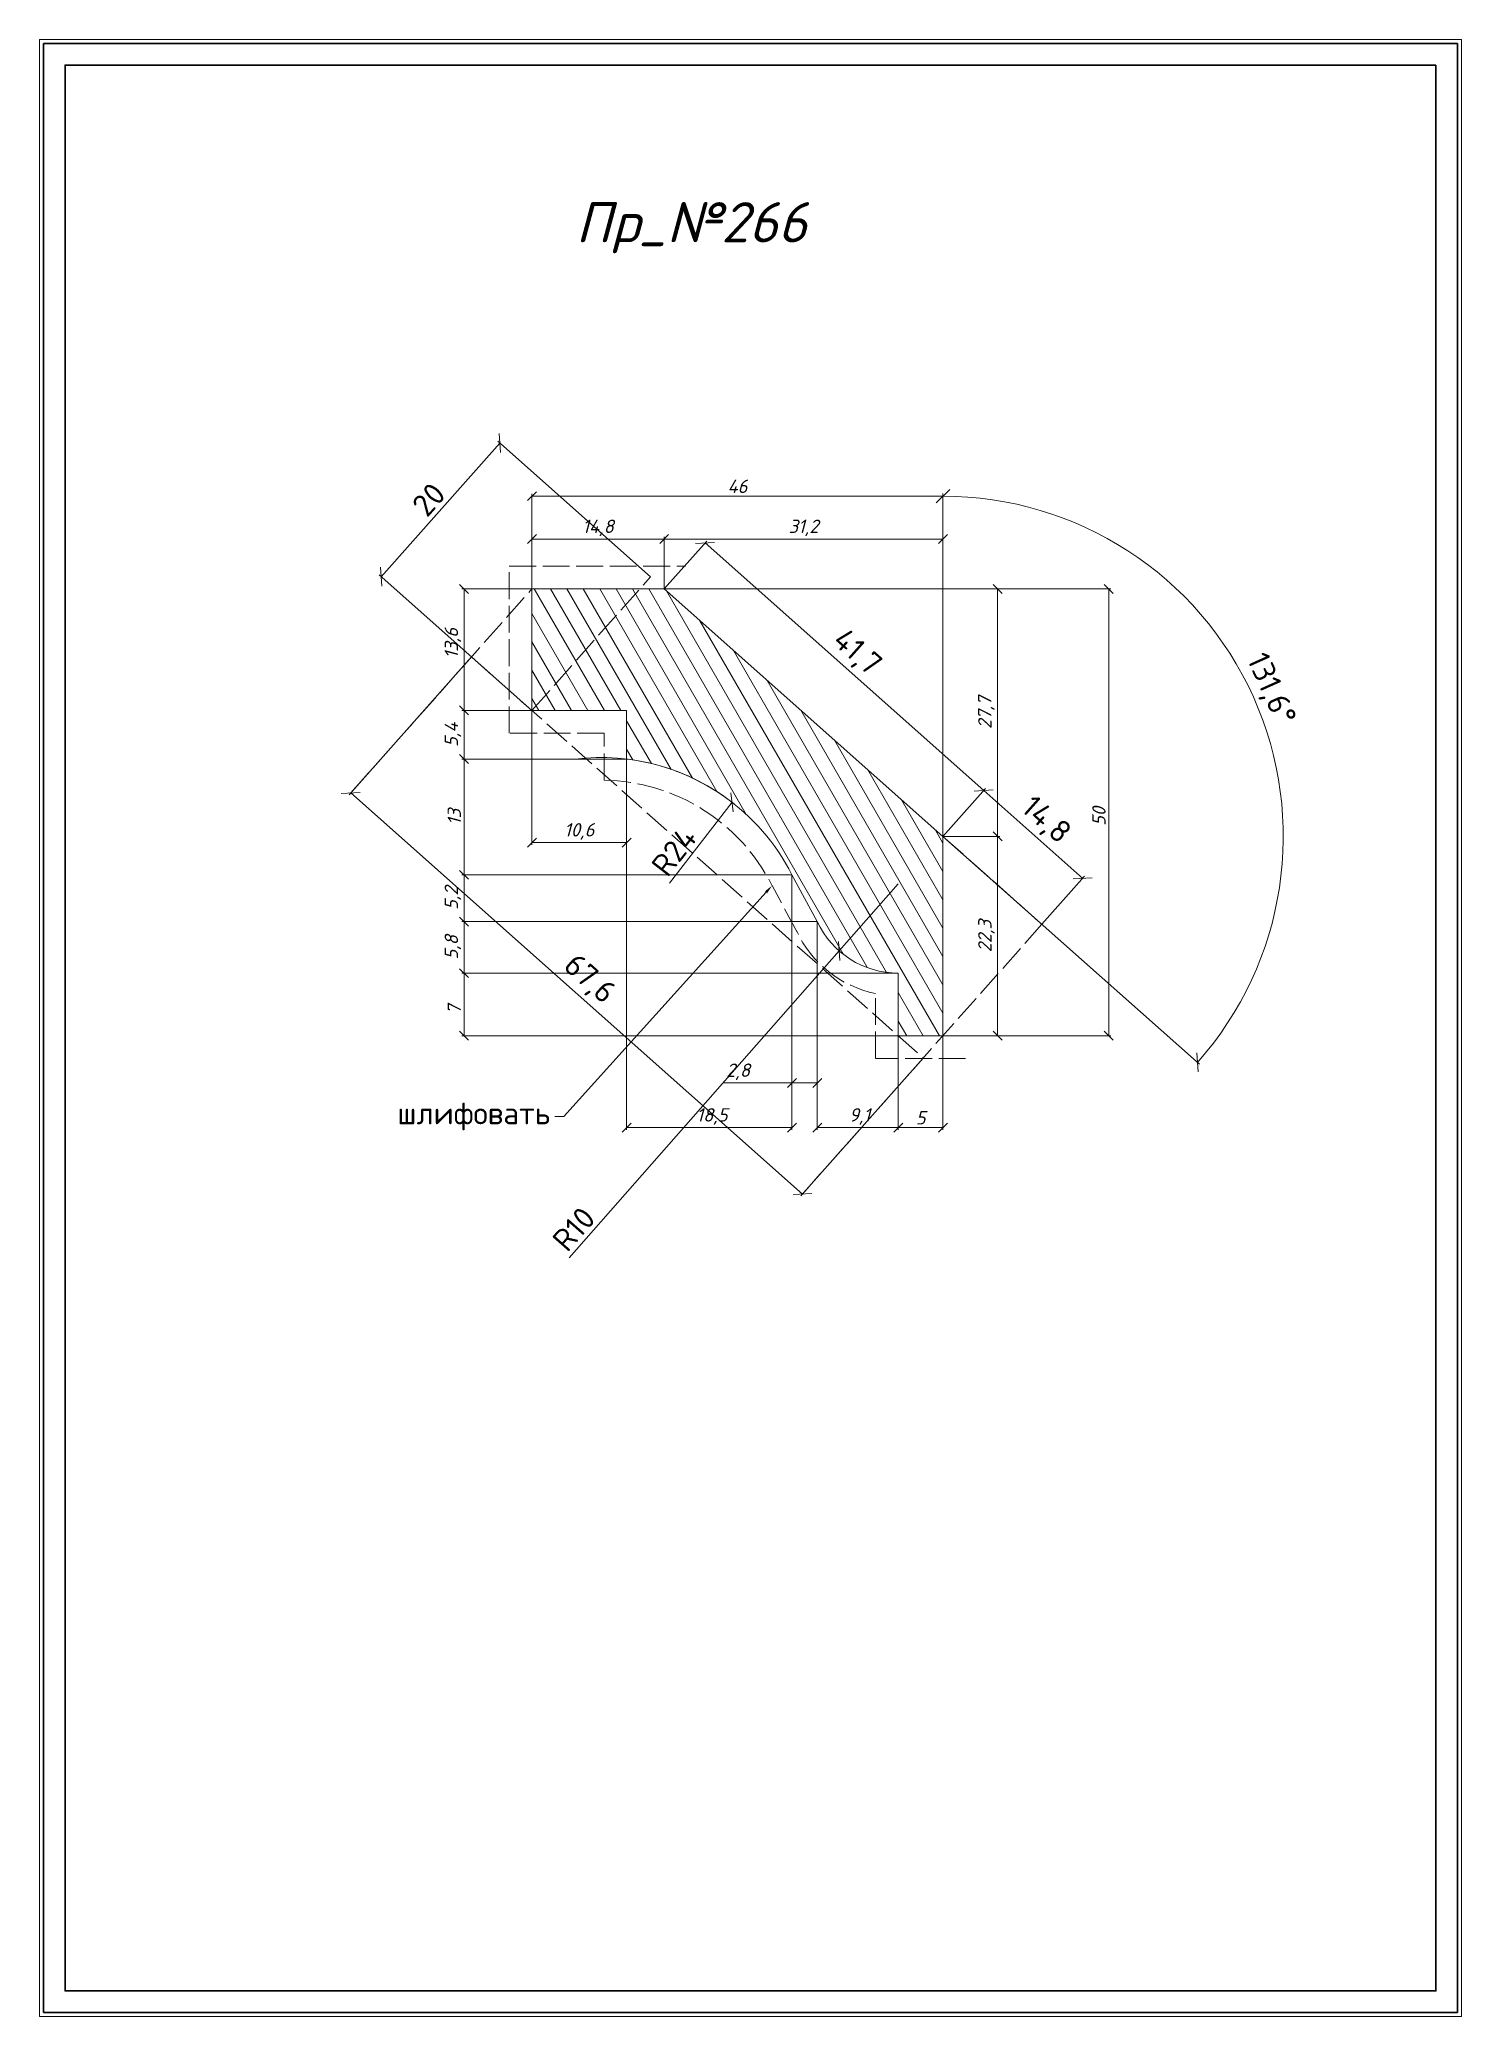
# Model space of a CAD drawing. Header units: millimetres. Extents: x 867 to 1026, y -2360 to -2139.
import ezdxf
from ezdxf import colors
from ezdxf.entities.mleader import LeaderData, LeaderLine
from ezdxf.math import Vec2, Vec3

# ---------------------------------------------------------------- set-up
doc = ezdxf.new("R2010")
doc.units = ezdxf.units.MM
doc.linetypes.add('ACAD_ISO02W100', pattern=[15, 12, -3])
doc.layers.get('0').update_dxf_attribs({"lineweight": 13})
for name, color, linetype, lineweight in [('Пр_№266', 1, 'Continuous', 35), ('служебный слой ЛИНИИ ПУНКТИРНЫЕ', 7, 'ACAD_ISO02W100', 13), ('служебный слой НАДПИСИ', 7, 'Continuous', 13), ('служебный слой РАЗМЕРЫ', 7, 'Continuous', 9), ('служебный слой ШТАМП', 7, 'Continuous', 30), ('служебный слой ШТРИХОВКА', 7, 'Continuous', 5)]:
    doc.layers.add(name, color=color, linetype=linetype, lineweight=lineweight)
doc.styles.add('ЕСКД', font='isocpeur.ttf', dxfattribs={"oblique": 15})
doc.styles.add('ЕСКД профили размеры', font='isocpeur.ttf')
doc.styles.add('ЕСКД профили текст', font='isocpeur.ttf')
doc.dimstyles.new('ЕСКД', dxfattribs={"dimtxt": 3.5, "dimasz": 2.5, "dimexe": 0.25, "dimexo": 0, "dimgap": 0.35, "dimtad": 1, "dimdec": 1, "dimzin": 9, "dimtxsty": 'ЕСКД', "dimblk": 'OBLIQUE', "dimcen": 0, "dimclrd": 256, "dimclre": 256, "dimclrt": 256, "dimadec": 1, "dimazin": 0, "dimtfac": 1, "dimtdec": 1, "dimtmove": 0, "dimatfit": 3, "dimldrblk": 'DOTSMALL', "dimfxl": 1, "dimlwd": -1, "dimlwe": -1, "dimarcsym": 0})
doc.dimstyles.new('ЕСКД профили', dxfattribs={"dimtxt": 1.5, "dimasz": 1, "dimexe": 0.3, "dimexo": 0, "dimgap": 0.35, "dimtad": 1, "dimdec": 1, "dimzin": 9, "dimtxsty": 'ЕСКД профили размеры', "dimblk": 'OBLIQUE', "dimcen": 0, "dimclrd": 256, "dimclre": 256, "dimclrt": 256, "dimadec": 1, "dimazin": 0, "dimtfac": 1, "dimtdec": 1, "dimtmove": 0, "dimatfit": 3, "dimldrblk": 'DOTSMALL', "dimfxl": 1, "dimlwd": -1, "dimlwe": -1, "dimarcsym": 0})
doc.dimstyles.new('ЕСКД профили$4', dxfattribs={"dimtxt": 1.5, "dimasz": 1, "dimexe": 0.3, "dimexo": 0, "dimgap": 0.35, "dimtad": 1, "dimtoh": 1, "dimdec": 1, "dimzin": 9, "dimtxsty": 'ЕСКД профили размеры', "dimblk": 'OBLIQUE', "dimcen": 0, "dimse1": 1, "dimclrd": 256, "dimclre": 256, "dimclrt": 256, "dimadec": 1, "dimazin": 0, "dimtfac": 1, "dimtdec": 1, "dimtofl": 0, "dimtmove": 0, "dimatfit": 3, "dimldrblk": 'DOTSMALL', "dimfxl": 1, "dimlwd": -1, "dimlwe": -1, "dimarcsym": 2})

# ---------------------------------------------------------------- blocks, each defined once
blk = doc.blocks.new('_OBLIQUE')
at = {"color": 0, "linetype": 'ByBlock'}
blk.add_line((-0.5, -0.5), (0.5, 0.5), dxfattribs=at)
blk = doc.blocks.new('*D26')
at = {"layer": 'Defpoints', "color": 0, "transparency": 16777216}
for p in [(936.79, -2200.62), (1006.04, -2226.81), (967.99, -2228.32), (967.99, -2228.32), (967.99, -2250.62)]:
    blk.add_point(p, dxfattribs=at)
at = {"layer": 'служебный слой РАЗМЕРЫ', "transparency": 16777216}
for q in [(967.99, -2189.93), (996.69, -2253.8)]:
    blk.add_line((967.99, -2228.32), q, dxfattribs=at)
blk.add_arc((967.99, -2228.32), 38.08, 318.4017, 90, dxfattribs=at)
at = {"layer": 'служебный слой РАЗМЕРЫ', "transparency": 16777216, "xscale": 1.5, "yscale": 1.5, "zscale": 1.5}
for p, rotation in [((967.99, -2190.23), 179.9999999999995), ((996.47, -2253.6), 228.401657695689)]:
    blk.add_blockref('_OBLIQUE', p, dxfattribs=dict(at, rotation=rotation))
at = {"layer": 'служебный слой РАЗМЕРЫ', "transparency": 16777216, "insert": (1004.55, -2211.89), "char_height": 2.5, "attachment_point": 5, "rotation": 294.2008, "style": 'ЕСКД профили размеры'}
blk.add_mtext('131,6°', dxfattribs=at)
blk = doc.blocks.new('_DotSmall')
at = {"color": 0, "linetype": 'ByBlock', "lineweight": -3, "const_width": 0.5}
blk.add_lwpolyline([(-0.0625, 0, 1), (0.0625, 0, 1)], format="xyb", close=True, dxfattribs=at)
blk = doc.blocks.new('*D25')
at = {"layer": 'Defpoints', "color": 0, "transparency": 16777216}
for p in [(915.23, -2208.23), (965.78, -2253.11), (952.27, -2268.33)]:
    blk.add_point(p, dxfattribs=at)
at = {"layer": 'служебный слой РАЗМЕРЫ', "transparency": 16777216}
for p, q in [((915.23, -2208.23), (901.52, -2223.67)), ((901.72, -2223.45), (952.27, -2268.33)), ((965.78, -2253.11), (952.07, -2268.55))]:
    blk.add_line(p, q, dxfattribs=at)
at = {"layer": 'служебный слой РАЗМЕРЫ', "transparency": 16777216, "xscale": 1.5, "yscale": 1.5, "zscale": 1.5}
for p, rotation in [((901.72, -2223.45), 138.4016576956891), ((952.27, -2268.33), 318.4016576956892)]:
    blk.add_blockref('_OBLIQUE', p, dxfattribs=dict(at, rotation=rotation))
at = {"layer": 'служебный слой РАЗМЕРЫ', "transparency": 16777216, "insert": (928.33, -2244.39), "char_height": 2.5, "attachment_point": 5, "rotation": 318.4017, "style": 'ЕСКД профили размеры'}
blk.add_mtext('67,6', dxfattribs=at)
blk = doc.blocks.new('*D24')
at = {"layer": 'Defpoints', "color": 0, "transparency": 16777216}
for p in [(967.99, -2228.32), (983.63, -2233.01), (979.06, -2238.15)]:
    blk.add_point(p, dxfattribs=at)
at = {"layer": 'служебный слой РАЗМЕРЫ', "transparency": 16777216}
for p, q in [((967.99, -2228.32), (972.75, -2222.95)), ((972.55, -2223.18), (983.63, -2233.01)), ((979.06, -2238.15), (983.83, -2232.78))]:
    blk.add_line(p, q, dxfattribs=at)
at = {"layer": 'служебный слой РАЗМЕРЫ', "transparency": 16777216, "xscale": 1.5, "yscale": 1.5, "zscale": 1.5}
for p, rotation in [((972.55, -2223.18), 138.4016576956896), ((983.63, -2233.01), 318.4016576956896)]:
    blk.add_blockref('_OBLIQUE', p, dxfattribs=dict(at, rotation=rotation))
at = {"layer": 'служебный слой РАЗМЕРЫ', "transparency": 16777216, "insert": (979.42, -2226.6), "char_height": 2.5, "attachment_point": 5, "rotation": 318.4017, "style": 'ЕСКД профили размеры'}
blk.add_mtext('14,8', dxfattribs=at)
blk = doc.blocks.new('*D23')
at = {"layer": 'Defpoints', "color": 0, "transparency": 16777216}
for p in [(936.79, -2200.62), (972.55, -2223.18), (967.99, -2228.32)]:
    blk.add_point(p, dxfattribs=at)
at = {"layer": 'служебный слой РАЗМЕРЫ', "transparency": 16777216}
for p, q in [((936.79, -2200.62), (941.56, -2195.26)), ((941.36, -2195.48), (972.55, -2223.18)), ((967.99, -2228.32), (972.75, -2222.95))]:
    blk.add_line(p, q, dxfattribs=at)
at = {"layer": 'служебный слой РАЗМЕРЫ', "transparency": 16777216, "xscale": 1.5, "yscale": 1.5, "zscale": 1.5}
for p, rotation in [((941.36, -2195.48), 138.4016576956892), ((972.55, -2223.18), 318.4016576956892)]:
    blk.add_blockref('_OBLIQUE', p, dxfattribs=dict(at, rotation=rotation))
at = {"layer": 'служебный слой РАЗМЕРЫ', "transparency": 16777216, "insert": (958.28, -2207.83), "char_height": 2.5, "attachment_point": 5, "rotation": 318.4017, "style": 'ЕСКД профили размеры'}
blk.add_mtext('41,7', dxfattribs=at)
blk = doc.blocks.new('*D22')
at = {"layer": 'Defpoints', "color": 0, "transparency": 16777216}
for p in [(936.79, -2200.62), (974.1, -2200.62), (967.99, -2228.32)]:
    blk.add_point(p, dxfattribs=at)
at = {"layer": 'служебный слой РАЗМЕРЫ', "transparency": 16777216}
for p, q in [((936.79, -2200.62), (974.35, -2200.62)), ((974.1, -2228.32), (974.1, -2200.62)), ((967.99, -2228.32), (974.35, -2228.32))]:
    blk.add_line(p, q, dxfattribs=at)
for p, rotation in [((974.1, -2200.62), 90), ((974.1, -2228.32), 270)]:
    blk.add_blockref('_OBLIQUE', p, dxfattribs=dict(at, rotation=rotation))
at = {"layer": 'служебный слой РАЗМЕРЫ', "transparency": 16777216, "insert": (972.85, -2214.47), "char_height": 1.5, "attachment_point": 5, "rotation": 90, "style": 'ЕСКД'}
blk.add_mtext('27,7', dxfattribs=at)
blk = doc.blocks.new('*D21')
at = {"layer": 'Defpoints', "color": 0, "transparency": 16777216}
for p in [(967.99, -2195.04), (936.79, -2200.62), (967.99, -2228.32)]:
    blk.add_point(p, dxfattribs=at)
at = {"layer": 'служебный слой РАЗМЕРЫ', "transparency": 16777216}
for p, q in [((936.79, -2200.62), (936.79, -2194.79)), ((936.79, -2195.04), (967.99, -2195.04)), ((967.99, -2228.32), (967.99, -2194.79))]:
    blk.add_line(p, q, dxfattribs=at)
at = {"layer": 'служебный слой РАЗМЕРЫ', "transparency": 16777216, "rotation": 180}
blk.add_blockref('_OBLIQUE', (936.79, -2195.04), dxfattribs=at)
at = {"layer": 'служебный слой РАЗМЕРЫ', "transparency": 16777216}
blk.add_blockref('_OBLIQUE', (967.99, -2195.04), dxfattribs=at)
at = {"layer": 'служебный слой РАЗМЕРЫ', "transparency": 16777216, "insert": (952.39, -2193.79), "char_height": 1.5, "attachment_point": 5, "style": 'ЕСКД'}
blk.add_mtext('31,2', dxfattribs=at)
blk = doc.blocks.new('*D20')
at = {"layer": 'Defpoints', "color": 0, "transparency": 16777216}
for p in [(967.99, -2228.32), (974.1, -2228.32), (967.99, -2250.62)]:
    blk.add_point(p, dxfattribs=at)
at = {"layer": 'служебный слой РАЗМЕРЫ', "transparency": 16777216}
for p, q in [((967.99, -2228.32), (974.35, -2228.32)), ((974.1, -2250.62), (974.1, -2228.32)), ((967.99, -2250.62), (974.35, -2250.62))]:
    blk.add_line(p, q, dxfattribs=at)
for p, rotation in [((974.1, -2228.32), 90), ((974.1, -2250.62), 270)]:
    blk.add_blockref('_OBLIQUE', p, dxfattribs=dict(at, rotation=rotation))
at = {"layer": 'служебный слой РАЗМЕРЫ', "transparency": 16777216, "insert": (972.85, -2239.47), "char_height": 1.5, "attachment_point": 5, "rotation": 90, "style": 'ЕСКД'}
blk.add_mtext('22,3', dxfattribs=at)
blk = doc.blocks.new('*D19')
at = {"layer": 'Defpoints', "color": 0, "transparency": 16777216}
for p in [(936.79, -2195.04), (921.99, -2200.62), (936.79, -2200.62)]:
    blk.add_point(p, dxfattribs=at)
at = {"layer": 'служебный слой РАЗМЕРЫ', "transparency": 16777216}
for p, q in [((921.99, -2200.62), (921.99, -2194.79)), ((921.99, -2195.04), (936.79, -2195.04)), ((936.79, -2200.62), (936.79, -2194.79))]:
    blk.add_line(p, q, dxfattribs=at)
at = {"layer": 'служебный слой РАЗМЕРЫ', "transparency": 16777216, "rotation": 180}
blk.add_blockref('_OBLIQUE', (921.99, -2195.04), dxfattribs=at)
at = {"layer": 'служебный слой РАЗМЕРЫ', "transparency": 16777216}
blk.add_blockref('_OBLIQUE', (936.79, -2195.04), dxfattribs=at)
at = {"layer": 'служебный слой РАЗМЕРЫ', "transparency": 16777216, "insert": (929.39, -2193.79), "char_height": 1.5, "attachment_point": 5, "style": 'ЕСКД'}
blk.add_mtext('14,8', dxfattribs=at)
blk = doc.blocks.new('*D18')
at = {"layer": 'Defpoints', "color": 0, "transparency": 16777216}
for p in [(918.4, -2184.3), (935.26, -2199.27), (921.99, -2214.22)]:
    blk.add_point(p, dxfattribs=at)
at = {"layer": 'служебный слой РАЗМЕРЫ', "transparency": 16777216}
for p, q in [((905.12, -2199.25), (918.4, -2184.3)), ((935.26, -2199.27), (918.17, -2184.1)), ((921.99, -2214.22), (904.9, -2199.05))]:
    blk.add_line(p, q, dxfattribs=at)
at = {"layer": 'служебный слой РАЗМЕРЫ', "transparency": 16777216, "xscale": 1.5, "yscale": 1.5, "zscale": 1.5}
for p, rotation in [((918.4, -2184.3), 48.40165769568927), ((905.12, -2199.25), 228.4016576956893)]:
    blk.add_blockref('_OBLIQUE', p, dxfattribs=dict(at, rotation=rotation))
at = {"layer": 'служебный слой РАЗМЕРЫ', "transparency": 16777216, "insert": (910.45, -2190.61), "char_height": 2.5, "attachment_point": 5, "rotation": 48.4017, "style": 'ЕСКД профили размеры'}
blk.add_mtext('20', dxfattribs=at)
blk = doc.blocks.new('*D17')
at = {"layer": 'Defpoints', "color": 0, "transparency": 16777216}
for p in [(962.99, -2233.62), (956.38, -2241.13)]:
    blk.add_point(p, dxfattribs=at)
at = {"layer": 'служебный слой РАЗМЕРЫ', "transparency": 16777216}
for p in [(962.99, -2233.62), (926.17, -2275.47)]:
    blk.add_line(p, (956.38, -2241.13), dxfattribs=at)
at = {"layer": 'служебный слой РАЗМЕРЫ', "transparency": 16777216, "xscale": 1.5, "yscale": 1.5, "zscale": 1.5, "rotation": 48.65999287607335}
blk.add_blockref('_OBLIQUE', (956.38, -2241.13), dxfattribs=at)
at = {"layer": 'служебный слой РАЗМЕРЫ', "transparency": 16777216, "insert": (926.68, -2272.25), "char_height": 2.5, "attachment_point": 5, "rotation": 48.66, "style": 'ЕСКД профили размеры'}
blk.add_mtext('R10', dxfattribs=at)
blk = doc.blocks.new('*D16')
at = {"layer": 'Defpoints', "color": 0, "transparency": 16777216}
for p in [(944.38, -2224.5), (929.7, -2243.48)]:
    blk.add_point(p, dxfattribs=at)
at = {"layer": 'служебный слой РАЗМЕРЫ', "transparency": 16777216}
blk.add_line((937.37, -2233.56), (944.38, -2224.5), dxfattribs=at)
blk.add_arc((929.7, -2243.48), 24, 51.5709, 96.9362, dxfattribs=at)
at = {"layer": 'служебный слой РАЗМЕРЫ', "transparency": 16777216, "xscale": 1.5, "yscale": 1.5, "zscale": 1.5, "rotation": 52.28709653141975}
blk.add_blockref('_OBLIQUE', (944.38, -2224.5), dxfattribs=at)
at = {"layer": 'служебный слой РАЗМЕРЫ', "transparency": 16777216, "insert": (937.9, -2230.01), "char_height": 2.5, "attachment_point": 5, "rotation": 52.2871, "style": 'ЕСКД профили размеры'}
blk.add_mtext('R24', dxfattribs=at)
blk = doc.blocks.new('*D15')
at = {"layer": 'Defpoints', "color": 0, "transparency": 16777216}
for p in [(936.79, -2200.62), (986.54, -2200.62), (967.99, -2250.62)]:
    blk.add_point(p, dxfattribs=at)
at = {"layer": 'служебный слой РАЗМЕРЫ', "transparency": 16777216}
for p, q in [((936.79, -2200.62), (986.79, -2200.62)), ((986.54, -2250.62), (986.54, -2200.62)), ((967.99, -2250.62), (986.79, -2250.62))]:
    blk.add_line(p, q, dxfattribs=at)
for p, rotation in [((986.54, -2200.62), 90), ((986.54, -2250.62), 270)]:
    blk.add_blockref('_OBLIQUE', p, dxfattribs=dict(at, rotation=rotation))
at = {"layer": 'служебный слой РАЗМЕРЫ', "transparency": 16777216, "insert": (985.44, -2226.08), "char_height": 1.5, "attachment_point": 5, "rotation": 90, "style": 'ЕСКД'}
blk.add_mtext('50', dxfattribs=at)
blk = doc.blocks.new('*D14')
at = {"layer": 'Defpoints', "color": 0, "transparency": 16777216}
for p in [(962.99, -2250.62), (967.99, -2250.62), (967.99, -2260.9)]:
    blk.add_point(p, dxfattribs=at)
at = {"layer": 'служебный слой РАЗМЕРЫ', "transparency": 16777216}
for p, q in [((962.99, -2250.62), (962.99, -2261.15)), ((967.99, -2250.62), (967.99, -2261.15)), ((962.99, -2260.9), (967.99, -2260.9))]:
    blk.add_line(p, q, dxfattribs=at)
at = {"layer": 'служебный слой РАЗМЕРЫ', "transparency": 16777216, "rotation": 180}
blk.add_blockref('_OBLIQUE', (962.99, -2260.9), dxfattribs=at)
at = {"layer": 'служебный слой РАЗМЕРЫ', "transparency": 16777216}
blk.add_blockref('_OBLIQUE', (967.99, -2260.9), dxfattribs=at)
at = {"layer": 'служебный слой РАЗМЕРЫ', "transparency": 16777216, "insert": (965.49, -2259.8), "char_height": 1.5, "attachment_point": 5, "style": 'ЕСКД'}
blk.add_mtext('5', dxfattribs=at)
blk = doc.blocks.new('*D13')
at = {"layer": 'Defpoints', "color": 0, "transparency": 16777216}
for p in [(914.4, -2237.84), (953.92, -2237.84), (962.99, -2243.62)]:
    blk.add_point(p, dxfattribs=at)
at = {"layer": 'служебный слой РАЗМЕРЫ', "transparency": 16777216}
for p, q in [((953.92, -2237.84), (914.15, -2237.84)), ((914.4, -2243.62), (914.4, -2237.84)), ((962.99, -2243.62), (914.15, -2243.62))]:
    blk.add_line(p, q, dxfattribs=at)
for p, rotation in [((914.4, -2237.84), 90), ((914.4, -2243.62), 270)]:
    blk.add_blockref('_OBLIQUE', p, dxfattribs=dict(at, rotation=rotation))
at = {"layer": 'служебный слой РАЗМЕРЫ', "transparency": 16777216, "insert": (913.15, -2240.73), "char_height": 1.5, "attachment_point": 5, "rotation": 90, "style": 'ЕСКД'}
blk.add_mtext('5,8', dxfattribs=at)
blk = doc.blocks.new('*D12')
at = {"layer": 'Defpoints', "color": 0, "transparency": 16777216}
for p in [(914.4, -2243.62), (962.99, -2243.62), (962.99, -2250.62)]:
    blk.add_point(p, dxfattribs=at)
at = {"layer": 'служебный слой РАЗМЕРЫ', "transparency": 16777216}
for p, q in [((962.99, -2243.62), (914.15, -2243.62)), ((914.4, -2250.62), (914.4, -2243.62)), ((962.99, -2250.62), (914.15, -2250.62))]:
    blk.add_line(p, q, dxfattribs=at)
for p, rotation in [((914.4, -2243.62), 90), ((914.4, -2250.62), 270)]:
    blk.add_blockref('_OBLIQUE', p, dxfattribs=dict(at, rotation=rotation))
at = {"layer": 'служебный слой РАЗМЕРЫ', "transparency": 16777216, "insert": (913.3, -2247.69), "char_height": 1.5, "attachment_point": 5, "rotation": 90, "style": 'ЕСКД'}
blk.add_mtext('7', dxfattribs=at)
blk = doc.blocks.new('*D11')
at = {"layer": 'Defpoints', "color": 0, "transparency": 16777216}
for p in [(953.92, -2237.84), (962.99, -2250.62), (962.99, -2260.9)]:
    blk.add_point(p, dxfattribs=at)
at = {"layer": 'служебный слой РАЗМЕРЫ', "transparency": 16777216}
for p, q in [((953.92, -2237.84), (953.92, -2261.15)), ((962.99, -2250.62), (962.99, -2261.15)), ((953.92, -2260.9), (962.99, -2260.9))]:
    blk.add_line(p, q, dxfattribs=at)
at = {"layer": 'служебный слой РАЗМЕРЫ', "transparency": 16777216, "rotation": 180}
blk.add_blockref('_OBLIQUE', (953.92, -2260.9), dxfattribs=at)
at = {"layer": 'служебный слой РАЗМЕРЫ', "transparency": 16777216}
blk.add_blockref('_OBLIQUE', (962.99, -2260.9), dxfattribs=at)
at = {"layer": 'служебный слой РАЗМЕРЫ', "transparency": 16777216, "insert": (958.67, -2259.65), "char_height": 1.5, "attachment_point": 5, "style": 'ЕСКД'}
blk.add_mtext('9,1', dxfattribs=at)
blk = doc.blocks.new('*D10')
at = {"layer": 'Defpoints', "color": 0, "transparency": 16777216}
for p in [(914.4, -2219.66), (932.59, -2219.66), (951.09, -2232.61)]:
    blk.add_point(p, dxfattribs=at)
at = {"layer": 'служебный слой РАЗМЕРЫ', "transparency": 16777216}
for p, q in [((932.59, -2219.66), (914.15, -2219.66)), ((914.4, -2232.61), (914.4, -2219.66)), ((951.09, -2232.61), (914.15, -2232.61))]:
    blk.add_line(p, q, dxfattribs=at)
for p, rotation in [((914.4, -2219.66), 90), ((914.4, -2232.61), 270)]:
    blk.add_blockref('_OBLIQUE', p, dxfattribs=dict(at, rotation=rotation))
at = {"layer": 'служебный слой РАЗМЕРЫ', "transparency": 16777216, "insert": (913.3, -2226.14), "char_height": 1.5, "attachment_point": 5, "rotation": 90, "style": 'ЕСКД'}
blk.add_mtext('13', dxfattribs=at)
blk = doc.blocks.new('*D9')
at = {"layer": 'Defpoints', "color": 0, "transparency": 16777216}
for p in [(914.4, -2232.61), (951.09, -2232.61), (953.92, -2237.84)]:
    blk.add_point(p, dxfattribs=at)
at = {"layer": 'служебный слой РАЗМЕРЫ', "transparency": 16777216}
for p, q in [((951.09, -2232.61), (914.15, -2232.61)), ((914.4, -2237.84), (914.4, -2232.61)), ((953.92, -2237.84), (914.15, -2237.84))]:
    blk.add_line(p, q, dxfattribs=at)
for p, rotation in [((914.4, -2232.61), 90), ((914.4, -2237.84), 270)]:
    blk.add_blockref('_OBLIQUE', p, dxfattribs=dict(at, rotation=rotation))
at = {"layer": 'служебный слой РАЗМЕРЫ', "transparency": 16777216, "insert": (913.15, -2235.23), "char_height": 1.5, "attachment_point": 5, "rotation": 90, "style": 'ЕСКД'}
blk.add_mtext('5,2', dxfattribs=at)
blk = doc.blocks.new('*D8')
at = {"layer": 'Defpoints', "color": 0, "transparency": 16777216}
for p in [(951.09, -2232.61), (953.92, -2237.84), (951.09, -2255.9)]:
    blk.add_point(p, dxfattribs=at)
at = {"layer": 'служебный слой РАЗМЕРЫ', "transparency": 16777216}
for p, q in [((951.09, -2232.61), (951.09, -2256.15)), ((953.92, -2237.84), (953.92, -2256.15)), ((951.09, -2255.9), (943.35, -2255.9)), ((953.92, -2255.9), (951.09, -2255.9))]:
    blk.add_line(p, q, dxfattribs=at)
at = {"layer": 'служебный слой РАЗМЕРЫ', "transparency": 16777216, "rotation": 180}
blk.add_blockref('_OBLIQUE', (951.09, -2255.9), dxfattribs=at)
at = {"layer": 'служебный слой РАЗМЕРЫ', "transparency": 16777216}
blk.add_blockref('_OBLIQUE', (953.92, -2255.9), dxfattribs=at)
at = {"layer": 'служебный слой РАЗМЕРЫ', "transparency": 16777216, "insert": (945.06, -2254.65), "char_height": 1.5, "attachment_point": 5, "style": 'ЕСКД'}
blk.add_mtext('2,8', dxfattribs=at)
blk = doc.blocks.new('*D7')
at = {"layer": 'Defpoints', "color": 0, "transparency": 16777216}
for p in [(932.59, -2219.66), (951.09, -2232.61), (951.09, -2260.9)]:
    blk.add_point(p, dxfattribs=at)
at = {"layer": 'служебный слой РАЗМЕРЫ', "transparency": 16777216}
for p, q in [((932.59, -2219.66), (932.59, -2261.15)), ((951.09, -2232.61), (951.09, -2261.15)), ((932.59, -2260.9), (951.09, -2260.9))]:
    blk.add_line(p, q, dxfattribs=at)
at = {"layer": 'служебный слой РАЗМЕРЫ', "transparency": 16777216, "rotation": 180}
blk.add_blockref('_OBLIQUE', (932.59, -2260.9), dxfattribs=at)
at = {"layer": 'служебный слой РАЗМЕРЫ', "transparency": 16777216}
blk.add_blockref('_OBLIQUE', (951.09, -2260.9), dxfattribs=at)
at = {"layer": 'служебный слой РАЗМЕРЫ', "transparency": 16777216, "insert": (942.14, -2259.65), "char_height": 1.5, "attachment_point": 5, "style": 'ЕСКД'}
blk.add_mtext('18,5', dxfattribs=at)
blk = doc.blocks.new('*D6')
at = {"layer": 'Defpoints', "color": 0, "transparency": 16777216}
for p in [(914.4, -2214.22), (921.99, -2214.22), (932.59, -2219.66)]:
    blk.add_point(p, dxfattribs=at)
at = {"layer": 'служебный слой РАЗМЕРЫ', "transparency": 16777216}
for p, q in [((921.99, -2214.22), (914.15, -2214.22)), ((914.4, -2219.66), (914.4, -2214.22)), ((932.59, -2219.66), (914.15, -2219.66))]:
    blk.add_line(p, q, dxfattribs=at)
for p, rotation in [((914.4, -2214.22), 90), ((914.4, -2219.66), 270)]:
    blk.add_blockref('_OBLIQUE', p, dxfattribs=dict(at, rotation=rotation))
at = {"layer": 'служебный слой РАЗМЕРЫ', "transparency": 16777216, "insert": (913.15, -2216.94), "char_height": 1.5, "attachment_point": 5, "rotation": 90, "style": 'ЕСКД'}
blk.add_mtext('5,4', dxfattribs=at)
blk = doc.blocks.new('*D5')
at = {"layer": 'Defpoints', "color": 0, "transparency": 16777216}
for p in [(921.99, -2214.22), (932.59, -2219.66), (932.59, -2229)]:
    blk.add_point(p, dxfattribs=at)
at = {"layer": 'служебный слой РАЗМЕРЫ', "transparency": 16777216}
for p, q in [((921.99, -2214.22), (921.99, -2229.25)), ((932.59, -2219.66), (932.59, -2229.25)), ((921.99, -2229), (932.59, -2229))]:
    blk.add_line(p, q, dxfattribs=at)
at = {"layer": 'служебный слой РАЗМЕРЫ', "transparency": 16777216, "rotation": 180}
blk.add_blockref('_OBLIQUE', (921.99, -2229), dxfattribs=at)
at = {"layer": 'служебный слой РАЗМЕРЫ', "transparency": 16777216}
blk.add_blockref('_OBLIQUE', (932.59, -2229), dxfattribs=at)
at = {"layer": 'служебный слой РАЗМЕРЫ', "transparency": 16777216, "insert": (927.29, -2227.75), "char_height": 1.5, "attachment_point": 5, "style": 'ЕСКД'}
blk.add_mtext('10,6', dxfattribs=at)
blk = doc.blocks.new('*D4')
at = {"layer": 'Defpoints', "color": 0, "transparency": 16777216}
for p in [(921.99, -2200.62), (914.4, -2214.22), (921.99, -2214.22)]:
    blk.add_point(p, dxfattribs=at)
at = {"layer": 'служебный слой РАЗМЕРЫ', "transparency": 16777216}
for p, q in [((921.99, -2200.62), (914.15, -2200.62)), ((914.4, -2200.62), (914.4, -2214.22)), ((921.99, -2214.22), (914.15, -2214.22))]:
    blk.add_line(p, q, dxfattribs=at)
for p, rotation in [((914.4, -2200.62), 90), ((914.4, -2214.22), 270)]:
    blk.add_blockref('_OBLIQUE', p, dxfattribs=dict(at, rotation=rotation))
at = {"layer": 'служебный слой РАЗМЕРЫ', "transparency": 16777216, "insert": (913.15, -2206.7), "char_height": 1.5, "attachment_point": 5, "rotation": 90, "style": 'ЕСКД'}
blk.add_mtext('13,6', dxfattribs=at)
blk = doc.blocks.new('*D3')
at = {"layer": 'Defpoints', "color": 0, "transparency": 16777216}
for p in [(921.99, -2190.24), (921.99, -2200.62), (967.99, -2228.32)]:
    blk.add_point(p, dxfattribs=at)
at = {"layer": 'служебный слой РАЗМЕРЫ', "transparency": 16777216}
for p, q in [((921.99, -2200.62), (921.99, -2189.99)), ((967.99, -2228.32), (967.99, -2189.99)), ((967.99, -2190.24), (921.99, -2190.24))]:
    blk.add_line(p, q, dxfattribs=at)
at = {"layer": 'служебный слой РАЗМЕРЫ', "transparency": 16777216, "rotation": 180}
blk.add_blockref('_OBLIQUE', (921.99, -2190.24), dxfattribs=at)
at = {"layer": 'служебный слой РАЗМЕРЫ', "transparency": 16777216}
blk.add_blockref('_OBLIQUE', (967.99, -2190.24), dxfattribs=at)
at = {"layer": 'служебный слой РАЗМЕРЫ', "transparency": 16777216, "insert": (944.99, -2189.14), "char_height": 1.5, "attachment_point": 5, "style": 'ЕСКД'}
blk.add_mtext('46', dxfattribs=at)

msp = doc.modelspace()

# ---------------------------------------------------------------- hatches: boundary and pattern name
at = {"layer": 'служебный слой ШТРИХОВКА'}
h = msp.add_hatch(dxfattribs=at)
h.set_pattern_fill('ANSI31', color=256, scale=0.5, angle=75, style=0)
h.paths.add_polyline_path([(936.79, -2200.62), (921.99, -2200.62), (921.99, -2214.22), (932.59, -2214.22), (932.59, -2219.66, -0.249912), (951.09, -2232.61), (953.92, -2237.84, 0.291817), (962.99, -2243.62), (962.99, -2250.62), (967.99, -2250.62), (967.99, -2228.32)])

# ---------------------------------------------------------------- linework, layer by layer
at = {"layer": 'Пр_№266', "color": 5, "lineweight": 13}
msp.add_lwpolyline([(936.79, -2200.62), (967.99, -2228.32), (967.99, -2250.62), (962.99, -2250.62), (962.99, -2243.62, -0.291817), (953.92, -2237.84), (951.09, -2232.61, 0.249912), (932.59, -2219.66), (932.59, -2214.22), (921.99, -2214.22), (921.99, -2200.62), (936.79, -2200.62)], format="xyb", dxfattribs=at)
at = {"layer": 'служебный слой ЛИНИИ ПУНКТИРНЫЕ', "ltscale": 0.25}
for p, q in [((901.72, -2223.45), (921.99, -2200.62)), ((921.99, -2214.22), (935.26, -2199.27)), ((915.23, -2208.23), (965.78, -2253.11)), ((967.99, -2228.32), (979.06, -2238.15)), ((952.27, -2268.33), (979.06, -2238.15))]:
    msp.add_line(p, q, dxfattribs=at)
for points in [[(930.08, -2222.02), (930.06, -2216.76), (919.45, -2216.76), (919.45, -2198.09), (939.19, -2198.09)], [(951.69, -2239.04), (948.86, -2233.82)], [(970.52, -2253.16), (970.52, -2253.16), (960.45, -2253.16), (960.45, -2245.9)]]:
    msp.add_lwpolyline(points, dxfattribs=at)
at = {"layer": 'служебный слой ЛИНИИ ПУНКТИРНЫЕ', "ltscale": 0.25, "extrusion": (1.83697e-16, 0, -1)}
for points in [[(-930.08, -2222.02, 0.277553), (-948.83, -2233.76, 0.249912)], [(-960.45, -2245.9, 0.237354), (-951.62, -2238.91, 0.291817)]]:
    msp.add_lwpolyline(points, format="xyb", dxfattribs=at)
at = {"layer": 'служебный слой ШТАМП', "color": 6, "lineweight": 5, "ltscale": 100}
msp.add_lwpolyline([(1026.01, -2139.15), (866.89, -2139.15), (866.89, -2360.36), (1026.01, -2360.36)], close=True, dxfattribs=at)
at = {"layer": 'служебный слой ШТАМП', "ltscale": 100}
for points in [[(1025.55, -2139.6), (867.35, -2139.6), (867.35, -2359.9), (1025.55, -2359.9)], [(1023.15, -2142), (869.75, -2142), (869.75, -2357.5), (1023.15, -2357.5)]]:
    msp.add_lwpolyline(points, close=True, dxfattribs=at)

# ---------------------------------------------------------------- texts
at = {"layer": 'служебный слой НАДПИСИ', "style": 'ЕСКД', "oblique": 15}
msp.add_text('Пр_№266', height=4.5, dxfattribs=at).set_placement((926.89, -2161.84))

# ---------------------------------------------------------------- dimensions: what is measured, and where the dimension line sits
at = {"layer": 'служебный слой РАЗМЕРЫ'}
for p1, p2, distance, picture, middle in [((921.99, -2214.22), (935.26, -2199.27), 22.55, '*D18', (910.45, -2190.61)), ((936.79, -2200.62), (967.99, -2228.32), 6.88, '*D23', (958.28, -2207.83)), ((915.23, -2208.23), (965.78, -2253.11), -20.35, '*D25', (928.33, -2244.39)), ((967.99, -2228.32), (979.06, -2238.15), 6.88, '*D24', (979.42, -2226.6))]:
    dim = msp.add_aligned_dim(p1=p1, p2=p2, distance=distance, dimstyle='ЕСКД профили', override={"dimtxt": 2.5, "dimasz": 1.5, "dimgap": 0.5}, dxfattribs=at)
    dim.commit()
    dim.dimension.update_dxf_attribs({"geometry": picture, "text_midpoint": middle})
for base, p1, p2, picture, middle in [((921.99, -2190.24), (967.99, -2228.32), (921.99, -2200.62), '*D3', (944.99, -2190.24)), ((932.59, -2229), (921.99, -2214.22), (932.59, -2219.66), '*D5', (927.29, -2229)), ((951.09, -2260.9), (932.59, -2219.66), (951.09, -2232.61), '*D7', (942.14, -2260.9)), ((951.09, -2255.9), (953.92, -2237.84), (951.09, -2232.61), '*D8', (945.06, -2255.9)), ((962.99, -2260.9), (953.92, -2237.84), (962.99, -2250.62), '*D11', (958.67, -2260.9)), ((967.99, -2260.9), (962.99, -2250.62), (967.99, -2250.62), '*D14', (965.49, -2260.9))]:
    dim = msp.add_linear_dim(base=base, p1=p1, p2=p2, dimstyle='ЕСКД', override={"dimtxt": 1.5, "dimasz": 1}, dxfattribs=at)
    dim.commit()
    dim.dimension.update_dxf_attribs({"geometry": picture, "text_midpoint": middle, "dimtype": 128})
dim = msp.add_angular_dim_2l(base=(1006.04, -2226.81), line1=((936.79, -2200.62), (967.99, -2228.32)), line2=((967.99, -2228.32), (967.99, -2250.62)), dimstyle='ЕСКД профили', override={"dimtxt": 2.5, "dimasz": 1.5, "dimgap": 0.5}, dxfattribs=at)
dim.commit()
dim.dimension.update_dxf_attribs({"geometry": '*D26', "text_midpoint": (1004.55, -2211.89)})
for base, p1, p2, picture, middle in [((936.79, -2195.04), (921.99, -2200.62), (936.79, -2200.62), '*D19', (929.39, -2193.79)), ((967.99, -2195.04), (936.79, -2200.62), (967.99, -2228.32), '*D21', (952.39, -2193.79))]:
    dim = msp.add_linear_dim(base=base, p1=p1, p2=p2, dimstyle='ЕСКД', override={"dimtxt": 1.5, "dimasz": 1}, dxfattribs=at)
    dim.commit()
    dim.dimension.update_dxf_attribs({"geometry": picture, "text_midpoint": middle})
for base, p1, p2, picture, middle in [((914.4, -2214.22), (921.99, -2200.62), (921.99, -2214.22), '*D4', (914.4, -2206.7)), ((986.54, -2200.62), (967.99, -2250.62), (936.79, -2200.62), '*D15', (986.54, -2226.08)), ((914.4, -2214.22), (932.59, -2219.66), (921.99, -2214.22), '*D6', (914.4, -2216.94)), ((914.3956, -2219.6598), (951.0913, -2232.6116), (932.5937, -2219.6598), '*D10', (914.3956, -2226.1357)), ((914.4, -2232.61), (953.92, -2237.84), (951.09, -2232.61), '*D9', (914.4, -2235.23)), ((914.4, -2237.84), (962.99, -2243.62), (953.92, -2237.84), '*D13', (914.4, -2240.73)), ((914.4, -2243.62), (962.99, -2250.62), (962.99, -2243.62), '*D12', (914.4, -2247.69))]:
    dim = msp.add_linear_dim(base=base, p1=p1, p2=p2, angle=90, dimstyle='ЕСКД', override={"dimtxt": 1.5, "dimasz": 1}, dxfattribs=at)
    dim.commit()
    dim.dimension.update_dxf_attribs({"geometry": picture, "text_midpoint": middle, "dimtype": 128})
for base, p1, p2, picture, middle in [((974.1, -2200.62), (967.99, -2228.32), (936.79, -2200.62), '*D22', (972.85, -2214.47)), ((974.1, -2228.32), (967.99, -2250.62), (967.99, -2228.32), '*D20', (972.85, -2239.47))]:
    dim = msp.add_linear_dim(base=base, p1=p1, p2=p2, angle=90, dimstyle='ЕСКД', override={"dimtxt": 1.5, "dimasz": 1}, dxfattribs=at)
    dim.commit()
    dim.dimension.update_dxf_attribs({"geometry": picture, "text_midpoint": middle})
for center, mpoint, picture, middle in [((929.7, -2243.48), (944.38, -2224.5), '*D16', (939.28, -2231.08)), ((962.99, -2233.62), (956.38, -2241.13), '*D17', (927.99, -2273.4))]:
    dim = msp.add_radius_dim(center=center, mpoint=mpoint, dimstyle='ЕСКД профили$4', override={"dimtxt": 2.5, "dimasz": 1.5, "dimgap": 0.5, "dimtoh": 0, "dimse1": 0, "dimtofl": 1, "dimarcsym": 0}, dxfattribs=at)
    dim.commit()
    dim.dimension.update_dxf_attribs({"geometry": picture, "text_midpoint": middle, "dimtype": 132})

# ---------------------------------------------------------------- leaders
ml = msp.add_multileader_mtext('Standard', dxfattribs=at)
ml.set_content('\\A1;шлифовать', color=256, style='ЕСКД профили текст')
ml.set_leader_properties(color=256, linetype='ByLayer', lineweight=-1)
ml.build(insert=Vec2(0, 0))
ml.multileader.update_dxf_attribs({"dogleg_length": 1, "arrow_head_size": 1})
ctx = ml.context
ctx.base_point, ctx.char_height, ctx.arrow_head_size, ctx.landing_gap_size, ctx.plane_origin = Vec3(906.56, -2259.65), 2.5, 1, 0.5, Vec3(852.35, -2163.25)
ctx.text_align_type = 2
notes = []
notes.append((ctx, [(0, (1, 1, 0), (925.56, -2259.65), (-1, 0), 1, [(0, [(948.86, -2233.82)], 0, [])])]))
ctx.mtext.insert, ctx.mtext.alignment, ctx.mtext.flow_direction = Vec3(924.06, -2258.03), 3, 5
for ctx, leaders in notes:
    for number, flags, end, landing, length, lines in leaders:
        leader = LeaderData()
        leader.index, (leader.has_last_leader_line, leader.has_dogleg_vector, leader.attachment_direction) = number, flags
        leader.last_leader_point, leader.dogleg_vector, leader.dogleg_length = Vec3(end), Vec3(landing), length
        for number, points, colour, breaks in lines:
            line = LeaderLine()
            line.index, line.vertices, line.color, line.breaks = number, Vec3.list(points), colors.encode_raw_color(colour), breaks
            leader.lines.append(line)
        ctx.leaders.append(leader)

doc.saveas('drawing.dxf')
